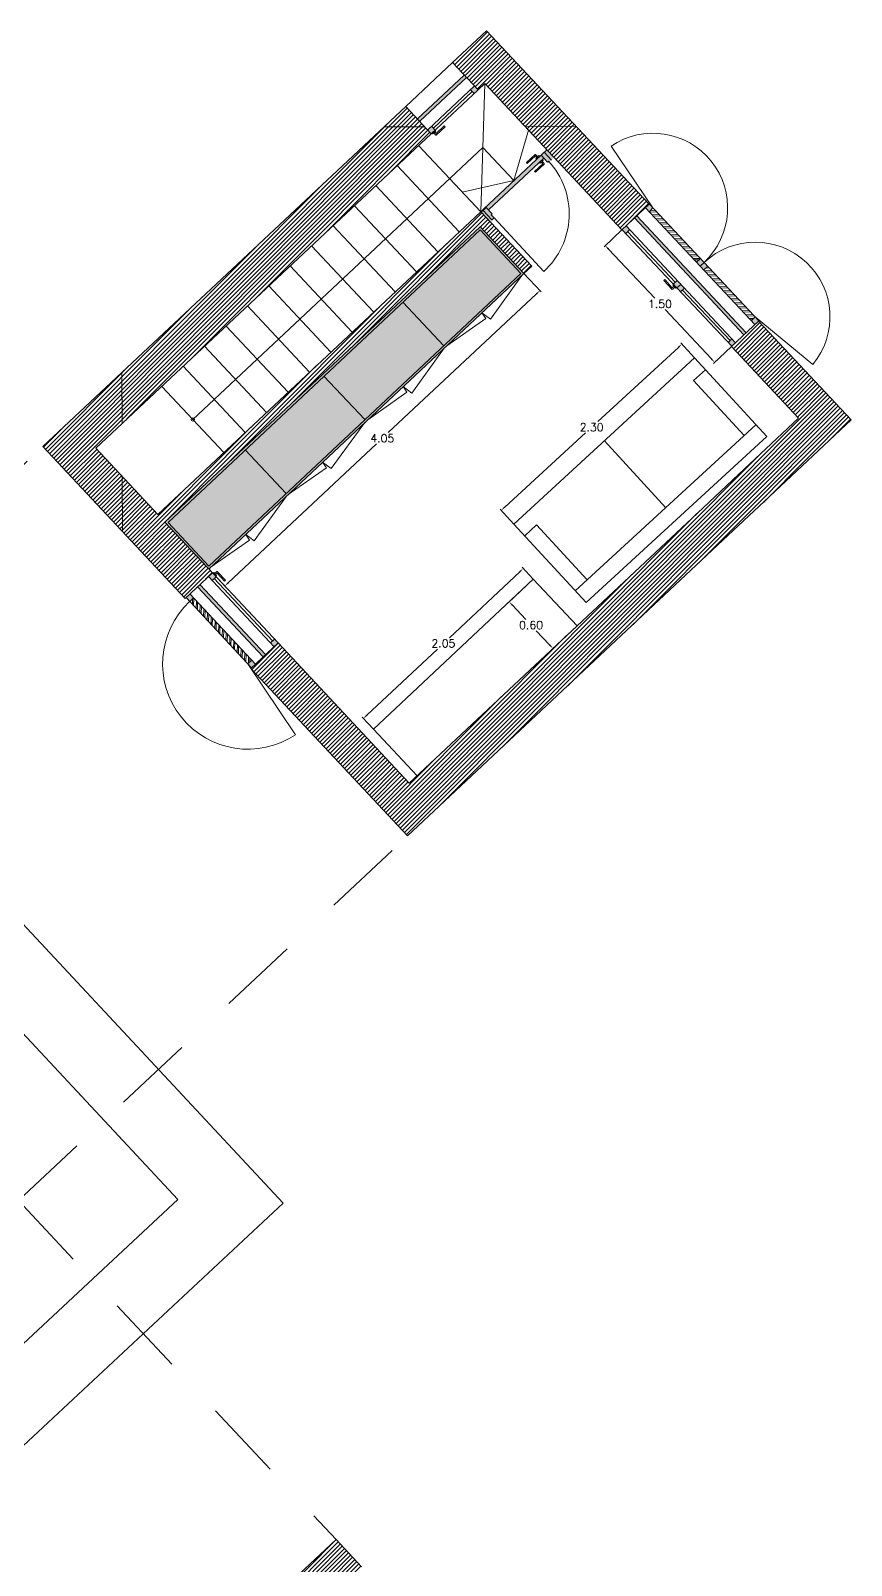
# Model space of a CAD drawing. Header units: millimetres. Extents: x 51 to 284, y 32 to 237.
# Drawn here: x 193.96 to 201.65, y 70.24 to 84.62 of the extents above; entities that cross this region are included whole.
import ezdxf

# ---------------------------------------------------------------- set-up
doc = ezdxf.new("R2010")
doc.units = ezdxf.units.MM
doc.linetypes.add('Continua', pattern=[0])
doc.linetypes.add('JIS_02_0.7', pattern=[1.35, 0.75, -0.6])
for name, color, linetype, lineweight in [('A_Hatch03', 253, 'Continuous', 13), ('A_Proj03', 251, 'JIS_02_0.7', 13), ('detalle', 6, 'Continuous', 5), ('FUSTERIA', 2, 'Continuous', 15), ('MUR', 5, 'Continuous', 25), ('PROYECTADO', 1, 'Continuous', 18), ('somb. Muro', 251, 'Continuous', 15), ('sombreado', 253, 'Continuous', 13)]:
    doc.layers.add(name, color=color, linetype=linetype, lineweight=lineweight)
doc.layers.add('SS_VEGETACION', color=7, linetype='Continuous', true_color=0x8ba14f)
doc.styles.add('ROMANS', font='romans.shx')
doc.dimstyles.new('martacota1', dxfattribs={"dimscale": 0.3, "dimtxt": 0.15, "dimasz": 0.15, "dimexe": 0.05, "dimexo": 0, "dimgap": 0.05, "dimtad": 0, "dimtih": 1, "dimtoh": 1, "dimzin": 0, "dimdsep": 46, "dimtxsty": 'ROMANS', "dimcen": 0.05, "dimclrt": 7, "dimadec": 0, "dimazin": 0, "dimtfac": 0.1, "dimtix": 1, "dimtmove": 1, "dimatfit": 3, "dimfxl": 1, "dimtolj": 1, "dimtzin": 1, "dimarcsym": 0})
pattern_1 = [(45.074375, (17.203464, 63.80303), (-0.02000699, 0.019955116), [])]

# ---------------------------------------------------------------- blocks, each defined once
blk = doc.blocks.new('*D92')
at = {"layer": 'Defpoints', "color": 0, "transparency": 16777216}
for p in [(198.578, 82.353), (195.623, 79.583), (195.777, 79.419)]:
    blk.add_point(p, dxfattribs=at)
at = {"layer": 'SS_VEGETACION', "color": 0, "lineweight": -2, "transparency": 16777216}
for p, q in [((198.578, 82.353), (198.742, 82.178)), ((198.699, 82.158), (197.31, 80.857)), ((195.81, 79.45), (197.198, 80.752)), ((195.623, 79.583), (195.787, 79.408))]:
    blk.add_line(p, q, dxfattribs=at)
at = {"layer": 'SS_VEGETACION', "color": 0, "transparency": 16777216}
for points in [[(198.694, 82.164), (198.704, 82.153), (198.732, 82.189)], [(195.804, 79.455), (195.815, 79.444), (195.777, 79.419)]]:
    blk.add_solid(points, dxfattribs=at)
at = {"layer": 'SS_VEGETACION', "color": 7, "transparency": 16777216, "insert": (197.254, 80.804), "char_height": 0.075, "attachment_point": 5, "style": 'ROMANS'}
blk.add_mtext('\\A1;4.05', dxfattribs=at)
blk = doc.blocks.new('*D93')
at = {"layer": 'Defpoints', "color": 0, "transparency": 16777216}
for p in [(200.062, 81.687), (200.181, 81.557), (198.488, 80)]:
    blk.add_point(p, dxfattribs=at)
at = {"layer": 'SS_VEGETACION', "color": 0, "lineweight": -2, "transparency": 16777216}
for p, q in [((200.181, 81.557), (200.052, 81.698)), ((200.029, 81.656), (199.273, 80.961)), ((198.402, 80.16), (199.159, 80.856)), ((198.488, 80), (198.359, 80.141))]:
    blk.add_line(p, q, dxfattribs=at)
at = {"layer": 'SS_VEGETACION', "color": 0, "transparency": 16777216}
for points in [[(200.024, 81.662), (200.034, 81.651), (200.062, 81.687)], [(198.397, 80.166), (198.407, 80.155), (198.369, 80.13)]]:
    blk.add_solid(points, dxfattribs=at)
at = {"layer": 'SS_VEGETACION', "color": 7, "transparency": 16777216, "insert": (199.216, 80.908), "char_height": 0.075, "attachment_point": 5, "style": 'ROMANS'}
blk.add_mtext('\\A1;2.30', dxfattribs=at)
blk = doc.blocks.new('*D94')
at = {"layer": 'Defpoints', "color": 0, "transparency": 16777216}
for p in [(198.575, 79.584), (198.669, 79.484), (197.17, 78.079)]:
    blk.add_point(p, dxfattribs=at)
at = {"layer": 'SS_VEGETACION', "color": 0, "lineweight": -2, "transparency": 16777216}
for p, q in [((198.542, 79.553), (197.882, 78.934)), ((198.669, 79.484), (198.565, 79.595)), ((197.109, 78.21), (197.77, 78.829)), ((197.17, 78.079), (197.066, 78.19))]:
    blk.add_line(p, q, dxfattribs=at)
at = {"layer": 'SS_VEGETACION', "color": 0, "transparency": 16777216}
for points in [[(198.537, 79.559), (198.547, 79.548), (198.575, 79.584)], [(197.104, 78.215), (197.114, 78.204), (197.076, 78.179)]]:
    blk.add_solid(points, dxfattribs=at)
at = {"layer": 'SS_VEGETACION', "color": 7, "transparency": 16777216, "insert": (197.826, 78.882), "char_height": 0.075, "attachment_point": 5, "style": 'ROMANS'}
blk.add_mtext('\\A1;2.05', dxfattribs=at)
blk = doc.blocks.new('*D95')
at = {"layer": 'Defpoints', "color": 0, "transparency": 16777216}
for p in [(198.669, 79.484), (199.079, 79.046), (198.853, 78.834)]:
    blk.add_point(p, dxfattribs=at)
at = {"layer": 'SS_VEGETACION', "color": 0, "lineweight": -2, "transparency": 16777216}
for p, q in [((198.669, 79.484), (198.432, 79.262)), ((198.474, 79.239), (198.599, 79.106)), ((198.822, 78.867), (198.697, 79.001)), ((199.079, 79.046), (198.842, 78.824))]:
    blk.add_line(p, q, dxfattribs=at)
at = {"layer": 'SS_VEGETACION', "color": 0, "transparency": 16777216}
for points in [[(198.479, 79.244), (198.468, 79.234), (198.443, 79.272)], [(198.828, 78.872), (198.817, 78.862), (198.853, 78.834)]]:
    blk.add_solid(points, dxfattribs=at)
at = {"layer": 'SS_VEGETACION', "color": 7, "transparency": 16777216, "insert": (198.648, 79.053), "char_height": 0.075, "attachment_point": 5, "style": 'ROMANS'}
blk.add_mtext('\\A1;0.60', dxfattribs=at)
blk = doc.blocks.new('*D96')
at = {"layer": 'Defpoints', "color": 0, "transparency": 16777216}
for p in [(199.5, 82.758), (200.526, 81.664), (200.369, 81.516)]:
    blk.add_point(p, dxfattribs=at)
at = {"layer": 'SS_VEGETACION', "color": 0, "lineweight": -2, "transparency": 16777216}
for p, q in [((199.5, 82.758), (199.332, 82.6)), ((199.374, 82.578), (199.807, 82.116)), ((200.338, 81.549), (199.905, 82.011)), ((200.526, 81.664), (200.358, 81.506))]:
    blk.add_line(p, q, dxfattribs=at)
at = {"layer": 'SS_VEGETACION', "color": 0, "transparency": 16777216}
for points in [[(199.379, 82.583), (199.368, 82.573), (199.343, 82.61)], [(200.343, 81.554), (200.332, 81.544), (200.369, 81.516)]]:
    blk.add_solid(points, dxfattribs=at)
at = {"layer": 'SS_VEGETACION', "color": 7, "transparency": 16777216, "insert": (199.856, 82.063), "char_height": 0.075, "attachment_point": 5, "style": 'ROMANS'}
blk.add_mtext('\\A1;1.50', dxfattribs=at)

msp = doc.modelspace()

# ---------------------------------------------------------------- hatches: boundary and pattern name
at = {"layer": 'A_Hatch03', "true_color": 0xe3e1dd}
h = msp.add_hatch(dxfattribs=at)
h.set_pattern_fill('ANGLE', color=254, angle=0.1504)
h.set_pattern_definition([(0.1504, (34.24, 48.366), (-0.01833, 6.98498), [5.08, -1.905]), (90.1504, (34.24, 48.366), (-6.98498, -0.01833), [5.08, -1.905])])
h.paths.add_polyline_path([(197.713, 83.659), (197.473, 83.915), (194.072, 80.726), (195.61, 79.085), (195.865, 79.324), (195.216, 80.017), (196.092, 80.838), (196.502, 80.4), (196.575, 80.468), (196.165, 80.906), (198.171, 82.787), (198.581, 82.349), (198.654, 82.417), (198.176, 82.928), (195.148, 80.09), (194.567, 80.71)])
h.paths.add_polyline_path([(198.23, 84.624), (197.911, 84.325), (198.151, 84.07), (198.214, 84.129), (199.309, 82.962), (199.564, 83.202)])
at = {"layer": 'somb. Muro'}
h = msp.add_hatch(dxfattribs=at)
h.set_pattern_fill('ANSI31', color=256, scale=0.0089, angle=0.0744)
h.set_pattern_definition(pattern_1)
h.paths.add_polyline_path([(197.507, 77.573), (196.276, 78.886), (196.022, 78.648), (196.028, 78.639), (197.491, 77.078), (200.446, 79.848), (200.884, 80.258), (201.65, 80.976), (200.781, 81.903), (200.526, 81.664), (201.155, 80.992), (200.645, 80.514), (200.207, 80.103)])
h.paths.add_polyline_path([(199.5, 82.758), (199.755, 82.997), (198.23, 84.624), (197.911, 84.325), (198.151, 84.07), (198.214, 84.129)])
h = msp.add_hatch(dxfattribs=at)
h.set_pattern_fill('ANSI31', color=256, scale=0.0089, angle=0.0744)
h.set_pattern_definition(pattern_1)
h.paths.add_polyline_path([(198.176, 82.928), (195.148, 80.09), (194.567, 80.71), (197.713, 83.659), (197.473, 83.915), (194.072, 80.726), (195.406, 79.303), (195.661, 79.543), (195.216, 80.017), (198.171, 82.787), (198.581, 82.349), (198.654, 82.417)])
h = msp.add_hatch(dxfattribs=at)
h.set_pattern_fill('ANSI31', color=256, scale=0.0089, angle=0.1504)
h.set_pattern_definition([(45.1503884, (-330.008319, 49.89688), (-0.0200334467, 0.0199285553), [])])
h.paths.add_polyline_path([(197.059, 70.228), (196.82, 70.483), (192.661, 66.585), (196.081, 62.937), (196.336, 63.176), (197.177, 63.965), (199.473, 66.117), (200.239, 66.835), (198.345, 68.856), (197.647, 69.6), (194.766, 66.899), (194.834, 66.826), (195.201, 67.17), (197.46, 69.288), (198.09, 68.617), (199.745, 66.851), (196.938, 64.22), (196.097, 63.432), (193.839, 65.84), (193.156, 66.569)])
at = {"layer": 'sombreado', "transparency": 33554564}
h = msp.add_hatch(color=256, dxfattribs=at)
h.dxf.hatch_style = 1
h.paths.add_polyline_path([(198.042, 84.186), (198.021, 84.208), (197.583, 83.798), (197.604, 83.776)])
h = msp.add_hatch(color=256, dxfattribs=at)
h.dxf.hatch_style = 1
h.paths.add_polyline_path([(198.151, 84.069), (198.117, 84.106), (198.08, 84.071), (198.115, 84.035)])
h.paths.add_polyline_path([(197.749, 83.693), (197.715, 83.73), (197.679, 83.696), (197.713, 83.659)])
h = msp.add_hatch(color=256, dxfattribs=at)
h.dxf.hatch_style = 1
h.paths.add_polyline_path([(198.778, 83.477), (198.778, 83.477), (198.771, 83.485), (198.742, 83.457), (198.803, 83.392), (198.812, 83.4), (198.819, 83.393), (198.839, 83.412)])
h.paths.add_polyline_path([(198.803, 83.501), (198.796, 83.509), (198.771, 83.485), (198.778, 83.477)])
h.paths.add_polyline_path([(198.803, 83.501), (198.778, 83.477), (198.839, 83.412), (198.865, 83.436), (198.863, 83.437)])
h.paths.add_polyline_path([(198.769, 83.428), (198.742, 83.457), (198.204, 82.955), (198.21, 82.949), (198.228, 82.966), (198.249, 82.944)])
h.paths.add_polyline_path([(198.21, 82.949), (198.204, 82.955), (198.176, 82.928), (198.181, 82.922)])
h.paths.add_polyline_path([(198.199, 82.938), (198.181, 82.922), (198.263, 82.834), (198.281, 82.851)])
h.paths.add_polyline_path([(198.228, 82.966), (198.199, 82.938), (198.281, 82.851), (198.292, 82.861), (198.301, 82.869), (198.274, 82.899), (198.283, 82.907)])
h.paths.add_polyline_path([(198.299, 82.854), (198.292, 82.861), (198.263, 82.834), (198.27, 82.827)])
h = msp.add_hatch(color=256, dxfattribs=at)
h.dxf.hatch_style = 1
h.paths.add_polyline_path([(200.75, 81.942), (200.784, 81.906), (200.747, 81.872), (200.713, 81.908)])
h.paths.add_polyline_path([(200.27, 82.452), (200.304, 82.416), (200.268, 82.382), (200.234, 82.418)])
h.paths.add_polyline_path([(200.236, 82.489), (200.27, 82.452), (200.234, 82.418), (200.2, 82.455)])
h.paths.add_polyline_path([(199.757, 82.999), (199.791, 82.963), (199.754, 82.928), (199.72, 82.965)])
h.paths.add_polyline_path([(199.538, 82.794), (199.572, 82.757), (199.536, 82.723), (199.502, 82.759)])
h.paths.add_polyline_path([(200.017, 82.283), (200.052, 82.247), (200.015, 82.213), (199.981, 82.249)])
h.paths.add_polyline_path([(200.052, 82.247), (200.086, 82.211), (200.049, 82.176), (200.015, 82.213)])
h.paths.add_polyline_path([(200.531, 81.737), (200.565, 81.7), (200.529, 81.666), (200.495, 81.703)])
h = msp.add_hatch(color=256, dxfattribs=at)
h.dxf.hatch_style = 1
h.paths.add_polyline_path([(199.64, 82.889), (199.618, 82.869), (200.643, 81.773), (200.665, 81.793)])
at = {"layer": 'sombreado'}
h = msp.add_hatch(dxfattribs=at)
h.set_pattern_fill('ANSI32', color=256, scale=0.0038, angle=132.9316)
h.set_pattern_definition([(177.93159, (314.41235, 1.42354), (-0.001306376, -0.036171417), []), (177.93159, (314.400728, 1.436033), (-0.001306376, -0.036171417), [])])
h.paths.add_polyline_path([(200.304, 82.416), (200.268, 82.382), (200.713, 81.908), (200.75, 81.942)])
h.paths.add_polyline_path([(200.2, 82.455), (200.236, 82.489), (199.791, 82.963), (199.754, 82.928)])
at = {"layer": 'sombreado', "transparency": 33554564}
h = msp.add_hatch(color=256, dxfattribs=at)
h.dxf.hatch_style = 1
h.paths.add_polyline_path([(198.581, 82.349), (198.171, 82.787), (195.216, 80.017), (195.627, 79.579)])
h = msp.add_hatch(color=256, dxfattribs=at)
h.dxf.hatch_style = 1
h.paths.add_polyline_path([(196.065, 78.688), (196.028, 78.653), (195.994, 78.69), (196.031, 78.724)])
h.paths.add_polyline_path([(195.484, 79.309), (195.448, 79.275), (195.414, 79.311), (195.45, 79.345)])
h.paths.add_polyline_path([(195.696, 79.507), (195.66, 79.472), (195.626, 79.509), (195.662, 79.543)])
h.paths.add_polyline_path([(196.277, 78.886), (196.24, 78.851), (196.206, 78.888), (196.242, 78.922)])
h = msp.add_hatch(color=256, dxfattribs=at)
h.dxf.hatch_style = 1
h.paths.add_polyline_path([(195.544, 79.433), (195.522, 79.413), (196.138, 78.756), (196.16, 78.777)])
at = {"layer": 'sombreado'}
h = msp.add_hatch(dxfattribs=at)
h.set_pattern_fill('ANSI32', color=256, scale=0.0038, angle=-136.9343)
h.set_pattern_definition([(268.065738, (276.4823, 191.320667), (0.0361743765, -0.001221684), []), (268.065738, (276.469836, 191.309016), (0.0361743765, -0.001221684), [])])
h.paths.add_polyline_path([(195.994, 78.69), (196.031, 78.724), (195.484, 79.309), (195.448, 79.275)])

# ---------------------------------------------------------------- linework, layer by layer
at = {"layer": 'A_Proj03'}
msp.add_line((193.844, 73.659), (196.82, 70.483), dxfattribs=at)
for points in [[(190.424, 77.306), (194.072, 80.726)], [(193.844, 73.659), (197.491, 77.078)], [(193.844, 73.659), (197.491, 77.078)]]:
    msp.add_lwpolyline(points, dxfattribs=at)
at = {"layer": 'detalle'}
for p, q in [((197.583, 83.798), (198.021, 84.208)), ((197.604, 83.776), (198.042, 84.186)), ((197.732, 83.712), (198.097, 84.053)), ((198.195, 83.529), (198.486, 83.219)), ((199.791, 82.963), (199.398, 83.542)), ((198.301, 82.869), (198.768, 82.368)), ((199.618, 82.869), (200.643, 81.773)), ((199.64, 82.889), (200.665, 81.793)), ((198.17, 82.758), (198.553, 82.35)), ((199.999, 82.266), (199.554, 82.74)), ((198.56, 82.329), (198.267, 81.92)), ((200.513, 81.72), (200.068, 82.193)), ((197.86, 81.672), (198.223, 81.927)), ((198.187, 81.981), (198.223, 81.927)), ((198.187, 81.981), (198.267, 81.92)), ((200.75, 81.942), (201.289, 81.496)), ((197.834, 81.648), (197.529, 81.228)), ((197.45, 81.289), (197.485, 81.236)), ((197.45, 81.289), (197.529, 81.228)), ((197.117, 80.976), (197.485, 81.236)), ((197.091, 80.952), (196.773, 80.52)), ((196.694, 80.581), (196.73, 80.527)), ((196.694, 80.581), (196.773, 80.52)), ((196.37, 80.276), (196.73, 80.527)), ((196.356, 80.263), (196.051, 79.843)), ((195.628, 79.607), (195.245, 80.016)), ((195.641, 79.593), (196.008, 79.85)), ((195.972, 79.904), (196.008, 79.85)), ((195.972, 79.904), (196.051, 79.843)), ((195.522, 79.413), (196.138, 78.756)), ((195.544, 79.433), (196.16, 78.777)), ((196.224, 78.905), (195.678, 79.489)), ((195.994, 78.69), (196.44, 78.026))]:
    msp.add_line(p, q, dxfattribs=at)
at = {"layer": 'detalle', "linetype": 'Continua'}
for p, q in [((198.17, 82.758), (195.245, 80.016)), ((198.553, 82.35), (195.628, 79.607))]:
    msp.add_line(p, q, dxfattribs=at)
at = {"layer": 'detalle', "lineweight": 5}
for points in [[(197.735, 83.667), (197.753, 83.648, 0.414214), (197.762, 83.647), (197.842, 83.723), (197.834, 83.731), (197.758, 83.66), (197.744, 83.675)], [(198.712, 83.443), (198.694, 83.462, 0.414214), (198.686, 83.463), (198.605, 83.388), (198.613, 83.379), (198.689, 83.45), (198.703, 83.435)], [(198.753, 83.399), (198.77, 83.38, -0.414214), (198.77, 83.372), (198.69, 83.297), (198.681, 83.306), (198.757, 83.377), (198.744, 83.391)], [(199.995, 82.22), (199.976, 82.202, -0.414214), (199.967, 82.202), (199.892, 82.283), (199.901, 82.291), (199.972, 82.215), (199.987, 82.229)], [(195.682, 79.536), (195.701, 79.554, -0.414214), (195.71, 79.553), (195.785, 79.473), (195.776, 79.465), (195.705, 79.541), (195.691, 79.527)]]:
    msp.add_lwpolyline(points, format="xyb", dxfattribs=at)
for points in [[(197.747, 83.692), (197.754, 83.684), (197.725, 83.657), (197.718, 83.664)], [(198.7, 83.418), (198.693, 83.426), (198.722, 83.453), (198.729, 83.445)], [(198.727, 83.389), (198.734, 83.382), (198.763, 83.409), (198.756, 83.416)], [(199.984, 82.246), (199.977, 82.239), (200.004, 82.21), (200.012, 82.216)], [(195.693, 79.51), (195.7, 79.517), (195.673, 79.546), (195.666, 79.539)]]:
    msp.add_lwpolyline(points, dxfattribs=at)
at = {"layer": 'detalle'}
for points in [[(198.486, 83.219), (198.623, 83.693)], [(195.477, 80.981), (198.195, 83.529)], [(198.486, 83.219), (198.003, 83.112)]]:
    msp.add_lwpolyline(points, dxfattribs=at)
msp.add_circle((195.477, 80.981), 0.0152, dxfattribs=at)
for centre, radius, start, end in [((199.791, 82.963), 0.7, 313.2172, 124.1486), ((200.75, 81.942), 0.7, 320.4336, 133.2172), ((195.994, 78.69), 0.8, 133.0498, 303.876)]:
    msp.add_arc(centre, radius, start, end, dxfattribs=at)
at = {"layer": 'detalle', "ltscale": 0.1}
msp.add_arc((198.281, 82.906), 0.725, 312.1307, 42.959, dxfattribs=at)
at = {"layer": 'FUSTERIA', "ltscale": 0.03}
for p, q in [((198.117, 84.106), (197.679, 83.696)), ((198.151, 84.069), (197.713, 83.659))]:
    msp.add_line(p, q, dxfattribs=at)
at = {"layer": 'FUSTERIA'}
for p, q in [((198.115, 84.035), (198.08, 84.071)), ((197.715, 83.73), (197.749, 83.693)), ((200.784, 81.906), (199.757, 82.999)), ((200.747, 81.872), (199.72, 82.965)), ((199.754, 82.928), (199.791, 82.963)), ((200.529, 81.666), (199.502, 82.759)), ((199.536, 82.723), (199.572, 82.757)), ((200.565, 81.7), (199.538, 82.794)), ((200.236, 82.489), (200.2, 82.455)), ((200.27, 82.452), (200.234, 82.418)), ((200.304, 82.416), (200.268, 82.382)), ((200.017, 82.283), (199.981, 82.249)), ((200.052, 82.247), (200.015, 82.213)), ((200.086, 82.211), (200.049, 82.176)), ((197.829, 81.671), (197.446, 82.08)), ((200.713, 81.908), (200.75, 81.942)), ((200.495, 81.703), (200.531, 81.737)), ((200.181, 81.557), (198.488, 80)), ((200.858, 80.821), (200.181, 81.557)), ((200.283, 81.447), (200.172, 81.345)), ((197.09, 80.979), (196.707, 81.387)), ((200.646, 80.83), (200.172, 81.345)), ((199.063, 79.375), (200.756, 80.931)), ((196.352, 80.286), (195.969, 80.695)), ((199.165, 79.264), (200.858, 80.821)), ((199.335, 80.779), (199.91, 80.153)), ((199.165, 79.264), (198.488, 80)), ((198.7, 79.992), (198.59, 79.89)), ((199.174, 79.476), (198.7, 79.992)), ((195.662, 79.543), (196.277, 78.886)), ((195.626, 79.509), (196.24, 78.851)), ((195.696, 79.507), (195.66, 79.472)), ((198.669, 79.484), (197.17, 78.079)), ((198.669, 79.484), (199.079, 79.046)), ((195.414, 79.311), (196.028, 78.653)), ((195.484, 79.309), (195.448, 79.275)), ((195.45, 79.345), (196.065, 78.688)), ((196.242, 78.922), (196.206, 78.888)), ((196.031, 78.724), (195.994, 78.69)), ((197.58, 77.641), (197.17, 78.079))]:
    msp.add_line(p, q, dxfattribs=at)
at = {"layer": 'FUSTERIA', "lineweight": 5}
for p, q in [((198.796, 83.509), (198.204, 82.955)), ((198.769, 83.428), (198.249, 82.944))]:
    msp.add_line(p, q, dxfattribs=at)
at = {"layer": 'FUSTERIA', "linetype": 'Continua'}
msp.add_line((198.581, 82.349), (195.627, 79.579), dxfattribs=at)
at = {"layer": 'FUSTERIA', "lineweight": 5}
msp.add_lwpolyline([(198.819, 83.393), (198.812, 83.4), (198.803, 83.392), (198.742, 83.457), (198.771, 83.485), (198.839, 83.412)], dxfattribs=at)
at = {"layer": 'FUSTERIA', "ltscale": 0.05}
msp.add_lwpolyline([(198.176, 82.928), (198.176, 82.928), (198.204, 82.955), (198.21, 82.949), (198.181, 82.922)], dxfattribs=at)
at = {"layer": 'FUSTERIA', "lineweight": 5}
msp.add_lwpolyline([(198.281, 82.851), (198.301, 82.869), (198.274, 82.899), (198.283, 82.907), (198.228, 82.966), (198.199, 82.938)], close=True, dxfattribs=at)
at = {"layer": 'MUR'}
for p, q in [((198.23, 84.624), (197.911, 84.325)), ((198.23, 84.624), (199.755, 82.997)), ((197.911, 84.325), (198.151, 84.07)), ((198.151, 84.07), (198.214, 84.129)), ((198.214, 84.129), (199.5, 82.758)), ((194.072, 80.726), (197.473, 83.915)), ((197.473, 83.915), (197.713, 83.659)), ((194.567, 80.71), (197.713, 83.659)), ((199.5, 82.758), (199.755, 82.997)), ((198.176, 82.928), (198.654, 82.417)), ((198.171, 82.787), (198.581, 82.349)), ((198.581, 82.349), (198.654, 82.417)), ((200.526, 81.664), (200.781, 81.903)), ((200.781, 81.903), (201.65, 80.976)), ((200.526, 81.664), (201.155, 80.992)), ((201.155, 80.992), (200.645, 80.514)), ((201.65, 80.976), (200.884, 80.258)), ((195.406, 79.303), (194.072, 80.726)), ((195.148, 80.09), (194.567, 80.71)), ((200.207, 80.103), (200.645, 80.514)), ((200.446, 79.848), (200.884, 80.258)), ((195.661, 79.543), (195.216, 80.017)), ((200.207, 80.103), (197.507, 77.573)), ((200.446, 79.848), (197.491, 77.078)), ((195.661, 79.543), (195.406, 79.303)), ((196.276, 78.886), (196.021, 78.647)), ((197.507, 77.573), (196.276, 78.886)), ((197.491, 77.078), (196.021, 78.647)), ((192.661, 66.585), (196.82, 70.483)), ((197.059, 70.228), (196.82, 70.483))]:
    msp.add_line(p, q, dxfattribs=at)
at = {"layer": 'MUR', "linetype": 'Continua'}
for p, q in [((198.176, 82.928), (195.148, 80.09)), ((198.171, 82.787), (195.216, 80.017))]:
    msp.add_line(p, q, dxfattribs=at)
at = {"layer": 'PROYECTADO'}
msp.add_line((197.474, 83.915), (197.912, 84.325), dxfattribs=at)
at = {"layer": 'PROYECTADO', "linetype": 'Continua'}
for p, q in [((198.176, 82.928), (198.214, 84.129)), ((198.176, 82.928), (197.594, 83.548)), ((197.394, 83.36), (197.975, 82.74)), ((197.193, 83.172), (197.774, 82.552)), ((196.992, 82.984), (197.574, 82.364)), ((196.792, 82.796), (197.373, 82.176)), ((196.591, 82.608), (197.172, 81.988)), ((196.39, 82.42), (196.972, 81.8)), ((196.19, 82.232), (196.771, 81.611)), ((195.989, 82.044), (196.571, 81.423)), ((195.789, 81.855), (196.37, 81.235)), ((195.588, 81.667), (196.169, 81.047)), ((195.387, 81.479), (195.969, 80.859)), ((195.187, 81.291), (195.768, 80.671))]:
    msp.add_line(p, q, dxfattribs=at)
at = {"layer": 'PROYECTADO', "ltscale": 0.05}
msp.add_lwpolyline([(173.96, 83.202), (171.9, 83.202), (171.9, 79.202), (167.5, 79.202), (167.5, 67.002), (174.2, 67.002), (174.2, 62.202), (190.321, 62.202), (190.321, 63.902), (190.321, 68.036), (196.325, 73.635), (187.404, 83.202), (176, 83.202)], dxfattribs=at)
at = {"layer": 'PROYECTADO', "ltscale": 0.03}
msp.add_lwpolyline([(189.621, 68.34), (195.336, 73.67), (187.1, 82.502), (176, 82.502)], dxfattribs=at)

# ---------------------------------------------------------------- dimensions: what is measured, and where the dimension line sits
at = {"layer": 'SS_VEGETACION', "transparency": 33554620}
for p1, p2, distance, picture, middle in [((199.5, 82.758), (200.526, 81.664), -0.216, '*D96', (199.856, 82.063)), ((198.578, 82.353), (195.623, 79.583), 0.225, '*D92', (197.254, 80.804)), ((198.488, 80), (200.181, 81.557), 0.176, '*D93', (199.216, 80.908)), ((197.17, 78.079), (198.669, 79.484), 0.137, '*D94', (197.826, 78.882)), ((198.669, 79.484), (199.079, 79.046), -0.31, '*D95', (198.648, 79.053))]:
    dim = msp.add_aligned_dim(p1=p1, p2=p2, distance=distance, dimstyle='martacota1', override={"dimtxt": 0.25}, dxfattribs=at)
    dim.commit()
    dim.dimension.update_dxf_attribs({"geometry": picture, "text_midpoint": middle})

doc.saveas('drawing.dxf')
